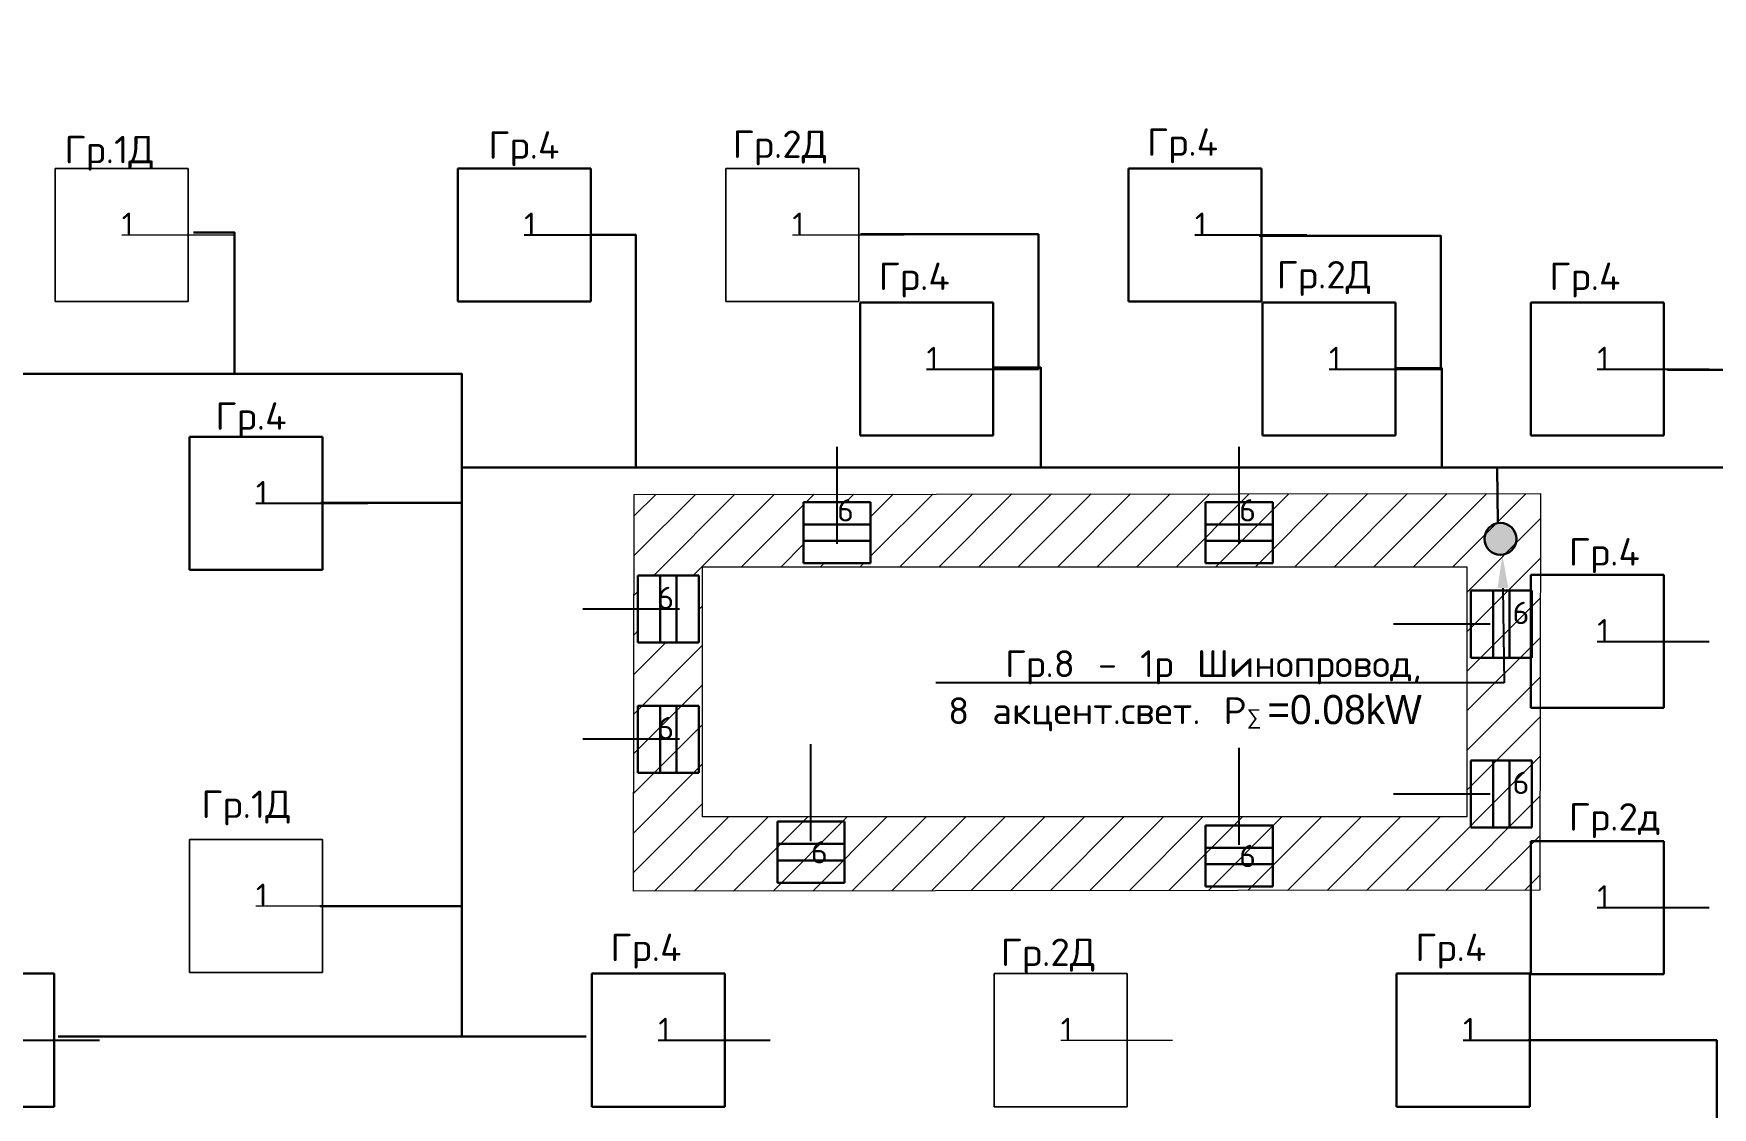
# Model space of a CAD drawing. Header units: metres. Extents: x -472 to 201, y -446 to -235.
# Drawn here: x -92.82 to -85.31, y -327.23 to -322.43 of the extents above; entities that cross this region are included whole.
import ezdxf
from ezdxf import colors
from ezdxf.entities.mleader import LeaderData, LeaderLine
from ezdxf.math import Vec2, Vec3

# ---------------------------------------------------------------- set-up
doc = ezdxf.new("R2010")
doc.units = ezdxf.units.M
doc.header["$MEASUREMENT"] = 0
doc.layers.add('_Электрика', color=7, linetype='Continuous', lineweight=15)
for name, color, linetype in [('DLXLUM', 220, 'Continuous'), ('DLXLUMEX', 220, 'Continuous'), ('Электрика', 7, 'Continuous')]:
    doc.layers.add(name, color=color, linetype=linetype)
doc.styles.get("Standard").update_dxf_attribs({"font": 'txt.shx'})

# ---------------------------------------------------------------- blocks, each defined once
blk = doc.blocks.new('*U144')
for p, q in [((297.5, 297.5), (-297.5, 297.5)), ((-297.5, 297.5), (-297.5, -297.5)), ((-297.5, 297.5), (-297.5, -297.5)), ((-297.5, -297.5), (-297.5, 297.5)), ((-297.5, 297.5), (-297.5, 297.5)), ((297.5, 297.5), (-297.5, 297.5)), ((-297.5, 297.5), (-297.5, 297.5)), ((-297.5, 297.5), (297.5, 297.5)), ((-297.5, -297.5), (-297.5, 297.5)), ((-297.5, 297.5), (297.5, 297.5)), ((297.5, -297.5), (297.5, 297.5)), ((297.5, 297.5), (297.5, 297.5)), ((297.5, -297.5), (297.5, 297.5)), ((297.5, 297.5), (297.5, 297.5)), ((297.5, 297.5), (297.5, -297.5)), ((297.5, 297.5), (297.5, -297.5)), ((-297.5, -297.5), (297.5, -297.5)), ((-297.5, -297.5), (-297.5, -297.5)), ((-297.5, -297.5), (297.5, -297.5)), ((297.5, -297.5), (-297.5, -297.5)), ((-297.5, -297.5), (-297.5, -297.5)), ((297.5, -297.5), (-297.5, -297.5)), ((297.5, -297.5), (297.5, -297.5)), ((297.5, -297.5), (297.5, -297.5))]:
    blk.add_line(p, q)
at = {"color": 1}
blk.add_line((0, 0), (500, 0), dxfattribs=at)
at = {"layer": 'DLXLUMEX', "color": 7}
blk.add_text('1', height=100, dxfattribs=at).set_placement((0, 0))
blk = doc.blocks.new('*U145')
for p, q in [((297.5, 297.5), (-297.5, 297.5)), ((-297.5, 297.5), (-297.5, -297.5)), ((-297.5, 297.5), (-297.5, -297.5)), ((-297.5, -297.5), (-297.5, 297.5)), ((-297.5, 297.5), (-297.5, 297.5)), ((297.5, 297.5), (-297.5, 297.5)), ((-297.5, 297.5), (-297.5, 297.5)), ((-297.5, 297.5), (297.5, 297.5)), ((-297.5, -297.5), (-297.5, 297.5)), ((-297.5, 297.5), (297.5, 297.5)), ((297.5, -297.5), (297.5, 297.5)), ((297.5, 297.5), (297.5, 297.5)), ((297.5, -297.5), (297.5, 297.5)), ((297.5, 297.5), (297.5, 297.5)), ((297.5, 297.5), (297.5, -297.5)), ((297.5, 297.5), (297.5, -297.5)), ((-297.5, -297.5), (297.5, -297.5)), ((-297.5, -297.5), (-297.5, -297.5)), ((-297.5, -297.5), (297.5, -297.5)), ((297.5, -297.5), (-297.5, -297.5)), ((-297.5, -297.5), (-297.5, -297.5)), ((297.5, -297.5), (-297.5, -297.5)), ((297.5, -297.5), (297.5, -297.5)), ((297.5, -297.5), (297.5, -297.5))]:
    blk.add_line(p, q)
at = {"color": 1}
blk.add_line((0, 0), (500, 0), dxfattribs=at)
at = {"layer": 'DLXLUMEX', "color": 7}
blk.add_text('1', height=100, dxfattribs=at).set_placement((0, 0))
blk = doc.blocks.new('*U167')
for p, q in [((297.5, 297.5), (-297.5, 297.5)), ((-297.5, 297.5), (-297.5, -297.5)), ((-297.5, 297.5), (-297.5, -297.5)), ((-297.5, -297.5), (-297.5, 297.5)), ((-297.5, 297.5), (-297.5, 297.5)), ((297.5, 297.5), (-297.5, 297.5)), ((-297.5, 297.5), (-297.5, 297.5)), ((-297.5, 297.5), (297.5, 297.5)), ((-297.5, -297.5), (-297.5, 297.5)), ((-297.5, 297.5), (297.5, 297.5)), ((297.5, -297.5), (297.5, 297.5)), ((297.5, 297.5), (297.5, 297.5)), ((297.5, -297.5), (297.5, 297.5)), ((297.5, 297.5), (297.5, 297.5)), ((297.5, 297.5), (297.5, -297.5)), ((297.5, 297.5), (297.5, -297.5)), ((-297.5, -297.5), (297.5, -297.5)), ((-297.5, -297.5), (-297.5, -297.5)), ((-297.5, -297.5), (297.5, -297.5)), ((297.5, -297.5), (-297.5, -297.5)), ((-297.5, -297.5), (-297.5, -297.5)), ((297.5, -297.5), (-297.5, -297.5)), ((297.5, -297.5), (297.5, -297.5)), ((297.5, -297.5), (297.5, -297.5))]:
    blk.add_line(p, q)
at = {"color": 1}
blk.add_line((0, 0), (500, 0), dxfattribs=at)
at = {"layer": 'DLXLUMEX', "color": 7}
blk.add_text('1', height=100, dxfattribs=at).set_placement((0, 0))
blk = doc.blocks.new('*U202')
for p, q in [((297.5, 297.5), (-297.5, 297.5)), ((-297.5, 297.5), (-297.5, -297.5)), ((-297.5, 297.5), (-297.5, -297.5)), ((-297.5, -297.5), (-297.5, 297.5)), ((-297.5, 297.5), (-297.5, 297.5)), ((297.5, 297.5), (-297.5, 297.5)), ((-297.5, 297.5), (-297.5, 297.5)), ((-297.5, 297.5), (297.5, 297.5)), ((-297.5, -297.5), (-297.5, 297.5)), ((-297.5, 297.5), (297.5, 297.5)), ((297.5, -297.5), (297.5, 297.5)), ((297.5, 297.5), (297.5, 297.5)), ((297.5, -297.5), (297.5, 297.5)), ((297.5, 297.5), (297.5, 297.5)), ((297.5, 297.5), (297.5, -297.5)), ((297.5, 297.5), (297.5, -297.5)), ((-297.5, -297.5), (297.5, -297.5)), ((-297.5, -297.5), (-297.5, -297.5)), ((-297.5, -297.5), (297.5, -297.5)), ((297.5, -297.5), (-297.5, -297.5)), ((-297.5, -297.5), (-297.5, -297.5)), ((297.5, -297.5), (-297.5, -297.5)), ((297.5, -297.5), (297.5, -297.5)), ((297.5, -297.5), (297.5, -297.5))]:
    blk.add_line(p, q)
at = {"color": 1}
blk.add_line((0, 0), (500, 0), dxfattribs=at)
at = {"layer": 'DLXLUMEX', "color": 7}
blk.add_text('1', height=100, dxfattribs=at).set_placement((0, 0))
blk = doc.blocks.new('*U203')
for p, q in [((297.5, 297.5), (-297.5, 297.5)), ((-297.5, 297.5), (-297.5, -297.5)), ((-297.5, 297.5), (-297.5, -297.5)), ((-297.5, -297.5), (-297.5, 297.5)), ((-297.5, 297.5), (-297.5, 297.5)), ((297.5, 297.5), (-297.5, 297.5)), ((-297.5, 297.5), (-297.5, 297.5)), ((-297.5, 297.5), (297.5, 297.5)), ((-297.5, -297.5), (-297.5, 297.5)), ((-297.5, 297.5), (297.5, 297.5)), ((297.5, -297.5), (297.5, 297.5)), ((297.5, 297.5), (297.5, 297.5)), ((297.5, -297.5), (297.5, 297.5)), ((297.5, 297.5), (297.5, 297.5)), ((297.5, 297.5), (297.5, -297.5)), ((297.5, 297.5), (297.5, -297.5)), ((-297.5, -297.5), (297.5, -297.5)), ((-297.5, -297.5), (-297.5, -297.5)), ((-297.5, -297.5), (297.5, -297.5)), ((297.5, -297.5), (-297.5, -297.5)), ((-297.5, -297.5), (-297.5, -297.5)), ((297.5, -297.5), (-297.5, -297.5)), ((297.5, -297.5), (297.5, -297.5)), ((297.5, -297.5), (297.5, -297.5))]:
    blk.add_line(p, q)
at = {"color": 1}
blk.add_line((0, 0), (500, 0), dxfattribs=at)
at = {"layer": 'DLXLUMEX', "color": 7}
blk.add_text('1', height=100, dxfattribs=at).set_placement((0, 0))
blk = doc.blocks.new('*U204')
for p, q in [((297.5, 297.5), (-297.5, 297.5)), ((-297.5, 297.5), (-297.5, -297.5)), ((-297.5, 297.5), (-297.5, -297.5)), ((-297.5, -297.5), (-297.5, 297.5)), ((-297.5, 297.5), (-297.5, 297.5)), ((297.5, 297.5), (-297.5, 297.5)), ((-297.5, 297.5), (-297.5, 297.5)), ((-297.5, 297.5), (297.5, 297.5)), ((-297.5, -297.5), (-297.5, 297.5)), ((-297.5, 297.5), (297.5, 297.5)), ((297.5, -297.5), (297.5, 297.5)), ((297.5, 297.5), (297.5, 297.5)), ((297.5, -297.5), (297.5, 297.5)), ((297.5, 297.5), (297.5, 297.5)), ((297.5, 297.5), (297.5, -297.5)), ((297.5, 297.5), (297.5, -297.5)), ((-297.5, -297.5), (297.5, -297.5)), ((-297.5, -297.5), (-297.5, -297.5)), ((-297.5, -297.5), (297.5, -297.5)), ((297.5, -297.5), (-297.5, -297.5)), ((-297.5, -297.5), (-297.5, -297.5)), ((297.5, -297.5), (-297.5, -297.5)), ((297.5, -297.5), (297.5, -297.5)), ((297.5, -297.5), (297.5, -297.5))]:
    blk.add_line(p, q)
at = {"color": 1}
blk.add_line((0, 0), (500, 0), dxfattribs=at)
at = {"layer": 'DLXLUMEX', "color": 7}
blk.add_text('1', height=100, dxfattribs=at).set_placement((0, 0))
blk = doc.blocks.new('*U207')
for p, q in [((297.5, 297.5), (-297.5, 297.5)), ((-297.5, 297.5), (-297.5, -297.5)), ((-297.5, 297.5), (-297.5, -297.5)), ((-297.5, -297.5), (-297.5, 297.5)), ((-297.5, 297.5), (-297.5, 297.5)), ((297.5, 297.5), (-297.5, 297.5)), ((-297.5, 297.5), (-297.5, 297.5)), ((-297.5, 297.5), (297.5, 297.5)), ((-297.5, -297.5), (-297.5, 297.5)), ((-297.5, 297.5), (297.5, 297.5)), ((297.5, -297.5), (297.5, 297.5)), ((297.5, 297.5), (297.5, 297.5)), ((297.5, -297.5), (297.5, 297.5)), ((297.5, 297.5), (297.5, 297.5)), ((297.5, 297.5), (297.5, -297.5)), ((297.5, 297.5), (297.5, -297.5)), ((-297.5, -297.5), (297.5, -297.5)), ((-297.5, -297.5), (-297.5, -297.5)), ((-297.5, -297.5), (297.5, -297.5)), ((297.5, -297.5), (-297.5, -297.5)), ((-297.5, -297.5), (-297.5, -297.5)), ((297.5, -297.5), (-297.5, -297.5)), ((297.5, -297.5), (297.5, -297.5)), ((297.5, -297.5), (297.5, -297.5))]:
    blk.add_line(p, q)
at = {"color": 1}
blk.add_line((0, 0), (500, 0), dxfattribs=at)
at = {"layer": 'DLXLUMEX', "color": 7}
blk.add_text('1', height=100, dxfattribs=at).set_placement((0, 0))
blk = doc.blocks.new('*U208')
for p, q in [((297.5, 297.5), (-297.5, 297.5)), ((-297.5, 297.5), (-297.5, -297.5)), ((-297.5, 297.5), (-297.5, -297.5)), ((-297.5, -297.5), (-297.5, 297.5)), ((-297.5, 297.5), (-297.5, 297.5)), ((297.5, 297.5), (-297.5, 297.5)), ((-297.5, 297.5), (-297.5, 297.5)), ((-297.5, 297.5), (297.5, 297.5)), ((-297.5, -297.5), (-297.5, 297.5)), ((-297.5, 297.5), (297.5, 297.5)), ((297.5, -297.5), (297.5, 297.5)), ((297.5, 297.5), (297.5, 297.5)), ((297.5, -297.5), (297.5, 297.5)), ((297.5, 297.5), (297.5, 297.5)), ((297.5, 297.5), (297.5, -297.5)), ((297.5, 297.5), (297.5, -297.5)), ((-297.5, -297.5), (297.5, -297.5)), ((-297.5, -297.5), (-297.5, -297.5)), ((-297.5, -297.5), (297.5, -297.5)), ((297.5, -297.5), (-297.5, -297.5)), ((-297.5, -297.5), (-297.5, -297.5)), ((297.5, -297.5), (-297.5, -297.5)), ((297.5, -297.5), (297.5, -297.5)), ((297.5, -297.5), (297.5, -297.5))]:
    blk.add_line(p, q)
at = {"color": 1}
blk.add_line((0, 0), (500, 0), dxfattribs=at)
at = {"layer": 'DLXLUMEX', "color": 7}
blk.add_text('1', height=100, dxfattribs=at).set_placement((0, 0))
blk = doc.blocks.new('*U21')
for p, q in [((297.5, 297.5), (-297.5, 297.5)), ((-297.5, 297.5), (-297.5, -297.5)), ((-297.5, 297.5), (-297.5, -297.5)), ((-297.5, -297.5), (-297.5, 297.5)), ((-297.5, 297.5), (-297.5, 297.5)), ((297.5, 297.5), (-297.5, 297.5)), ((-297.5, 297.5), (-297.5, 297.5)), ((-297.5, 297.5), (297.5, 297.5)), ((-297.5, -297.5), (-297.5, 297.5)), ((-297.5, 297.5), (297.5, 297.5)), ((297.5, -297.5), (297.5, 297.5)), ((297.5, 297.5), (297.5, 297.5)), ((297.5, -297.5), (297.5, 297.5)), ((297.5, 297.5), (297.5, 297.5)), ((297.5, 297.5), (297.5, -297.5)), ((297.5, 297.5), (297.5, -297.5)), ((-297.5, -297.5), (297.5, -297.5)), ((-297.5, -297.5), (-297.5, -297.5)), ((-297.5, -297.5), (297.5, -297.5)), ((297.5, -297.5), (-297.5, -297.5)), ((-297.5, -297.5), (-297.5, -297.5)), ((297.5, -297.5), (-297.5, -297.5)), ((297.5, -297.5), (297.5, -297.5)), ((297.5, -297.5), (297.5, -297.5))]:
    blk.add_line(p, q)
at = {"color": 1}
blk.add_line((0, 0), (500, 0), dxfattribs=at)
at = {"layer": 'DLXLUMEX', "color": 7}
blk.add_text('1', height=100, dxfattribs=at).set_placement((0, 0))
blk = doc.blocks.new('*U39')
at = {"color": 1}
blk.add_line((0, -100), (0, 333), dxfattribs=at)
for p, q in [((150, 86.6), (-150, 86.6)), ((-150, 86.6), (-150, -86.6)), ((-150, -86.6), (-150, 86.6)), ((-150, 86.6), (-150, -13.4)), ((-150, -13.4), (-150, 86.6)), ((-150, 86.6), (150, 86.6)), ((150, -86.6), (150, 86.6)), ((150, 86.6), (150, -13.4)), ((150, -13.4), (150, 86.6)), ((150, 86.6), (150, -86.6)), ((-150, -13.4), (-150, -186.6)), ((150, -13.4), (-150, -13.4)), ((-150, -186.6), (-150, -13.4)), ((-150, -13.4), (150, -13.4)), ((150, -186.6), (150, -13.4)), ((150, -13.4), (150, -186.6)), ((-150, -86.6), (150, -86.6)), ((150, -86.6), (-150, -86.6)), ((-150, -86.6), (-150, -186.6)), ((-150, -186.6), (-150, -86.6)), ((150, -186.6), (150, -86.6)), ((150, -86.6), (150, -186.6)), ((-150, -186.6), (150, -186.6)), ((150, -186.6), (-150, -186.6))]:
    blk.add_line(p, q)
at = {"layer": 'DLXLUMEX', "color": 7}
blk.add_text('6', height=100, dxfattribs=at).set_placement((0, 0))
blk = doc.blocks.new('*U40')
at = {"color": 1}
blk.add_line((0, -100), (0, 333), dxfattribs=at)
for p, q in [((150, 86.6), (-150, 86.6)), ((-150, 86.6), (-150, -86.6)), ((-150, -86.6), (-150, 86.6)), ((-150, 86.6), (-150, -13.4)), ((-150, -13.4), (-150, 86.6)), ((-150, 86.6), (150, 86.6)), ((150, -86.6), (150, 86.6)), ((150, 86.6), (150, -13.4)), ((150, -13.4), (150, 86.6)), ((150, 86.6), (150, -86.6)), ((-150, -13.4), (-150, -186.6)), ((150, -13.4), (-150, -13.4)), ((-150, -186.6), (-150, -13.4)), ((-150, -13.4), (150, -13.4)), ((150, -186.6), (150, -13.4)), ((150, -13.4), (150, -186.6)), ((-150, -86.6), (150, -86.6)), ((150, -86.6), (-150, -86.6)), ((-150, -86.6), (-150, -186.6)), ((-150, -186.6), (-150, -86.6)), ((150, -186.6), (150, -86.6)), ((150, -86.6), (150, -186.6)), ((-150, -186.6), (150, -186.6)), ((150, -186.6), (-150, -186.6))]:
    blk.add_line(p, q)
at = {"layer": 'DLXLUMEX', "color": 7}
blk.add_text('6', height=100, dxfattribs=at).set_placement((0, 0))
blk = doc.blocks.new('*U43')
at = {"color": 1}
blk.add_line((0, 100), (0, 533), dxfattribs=at)
for p, q in [((-150, 86.6), (-150, 186.6)), ((-150, 186.6), (-150, 13.4)), ((150, 186.6), (-150, 186.6)), ((-150, 186.6), (-150, 86.6)), ((-150, 13.4), (-150, 186.6)), ((-150, 186.6), (150, 186.6)), ((150, 86.6), (150, 186.6)), ((150, 13.4), (150, 186.6)), ((150, 186.6), (150, 86.6)), ((150, 186.6), (150, 13.4)), ((150, 86.6), (-150, 86.6)), ((-150, 86.6), (-150, -86.6)), ((-150, -86.6), (-150, 86.6)), ((-150, 86.6), (150, 86.6)), ((150, -86.6), (150, 86.6)), ((150, 86.6), (150, -86.6)), ((-150, 13.4), (150, 13.4)), ((-150, -86.6), (-150, 13.4)), ((-150, 13.4), (-150, -86.6)), ((150, 13.4), (-150, 13.4)), ((150, 13.4), (150, -86.6)), ((150, -86.6), (150, 13.4)), ((-150, -86.6), (150, -86.6)), ((150, -86.6), (-150, -86.6))]:
    blk.add_line(p, q)
at = {"layer": 'DLXLUMEX', "color": 7}
blk.add_text('6', height=100, dxfattribs=at).set_placement((0, 0))
blk = doc.blocks.new('*U44')
at = {"color": 1}
blk.add_line((0, 100), (0, 533), dxfattribs=at)
for p, q in [((-150, 86.6), (-150, 186.6)), ((-150, 186.6), (-150, 13.4)), ((150, 186.6), (-150, 186.6)), ((-150, 186.6), (-150, 86.6)), ((-150, 13.4), (-150, 186.6)), ((-150, 186.6), (150, 186.6)), ((150, 86.6), (150, 186.6)), ((150, 13.4), (150, 186.6)), ((150, 186.6), (150, 86.6)), ((150, 186.6), (150, 13.4)), ((150, 86.6), (-150, 86.6)), ((-150, 86.6), (-150, -86.6)), ((-150, -86.6), (-150, 86.6)), ((-150, 86.6), (150, 86.6)), ((150, -86.6), (150, 86.6)), ((150, 86.6), (150, -86.6)), ((-150, 13.4), (150, 13.4)), ((-150, -86.6), (-150, 13.4)), ((-150, 13.4), (-150, -86.6)), ((150, 13.4), (-150, 13.4)), ((150, 13.4), (150, -86.6)), ((150, -86.6), (150, 13.4)), ((-150, -86.6), (150, -86.6)), ((150, -86.6), (-150, -86.6))]:
    blk.add_line(p, q)
at = {"layer": 'DLXLUMEX', "color": 7}
blk.add_text('6', height=100, dxfattribs=at).set_placement((0, 0))
blk = doc.blocks.new('*U46')
for p, q in [((-186.6, 150), (-186.6, -150)), ((-86.6, 150), (-186.6, 150)), ((-186.6, 150), (-86.6, 150)), ((-13.4, 150), (-186.6, 150)), ((-186.6, -150), (-186.6, 150)), ((-186.6, 150), (-13.4, 150)), ((86.6, 150), (-86.6, 150)), ((-86.6, 150), (-86.6, -150)), ((-86.6, -150), (-86.6, 150)), ((-86.6, 150), (86.6, 150)), ((-13.4, -150), (-13.4, 150)), ((-13.4, 150), (86.6, 150)), ((86.6, 150), (-13.4, 150)), ((-13.4, 150), (-13.4, -150)), ((86.6, -150), (86.6, 150)), ((86.6, 150), (86.6, -150)), ((-186.6, -150), (-13.4, -150)), ((-86.6, -150), (-186.6, -150)), ((-186.6, -150), (-86.6, -150)), ((-13.4, -150), (-186.6, -150)), ((-86.6, -150), (86.6, -150)), ((86.6, -150), (-86.6, -150)), ((86.6, -150), (-13.4, -150)), ((-13.4, -150), (86.6, -150))]:
    blk.add_line(p, q)
at = {"color": 1}
blk.add_line((-100, 0), (-533, 0), dxfattribs=at)
at = {"layer": 'DLXLUMEX', "color": 7}
blk.add_text('6', height=100, dxfattribs=at).set_placement((0, 0))
blk = doc.blocks.new('*U47')
for p, q in [((-186.6, 150), (-186.6, -150)), ((-86.6, 150), (-186.6, 150)), ((-186.6, 150), (-86.6, 150)), ((-13.4, 150), (-186.6, 150)), ((-186.6, -150), (-186.6, 150)), ((-186.6, 150), (-13.4, 150)), ((86.6, 150), (-86.6, 150)), ((-86.6, 150), (-86.6, -150)), ((-86.6, -150), (-86.6, 150)), ((-86.6, 150), (86.6, 150)), ((-13.4, -150), (-13.4, 150)), ((-13.4, 150), (86.6, 150)), ((86.6, 150), (-13.4, 150)), ((-13.4, 150), (-13.4, -150)), ((86.6, -150), (86.6, 150)), ((86.6, 150), (86.6, -150)), ((-186.6, -150), (-13.4, -150)), ((-86.6, -150), (-186.6, -150)), ((-186.6, -150), (-86.6, -150)), ((-13.4, -150), (-186.6, -150)), ((-86.6, -150), (86.6, -150)), ((86.6, -150), (-86.6, -150)), ((86.6, -150), (-13.4, -150)), ((-13.4, -150), (86.6, -150))]:
    blk.add_line(p, q)
at = {"color": 1}
blk.add_line((-100, 0), (-533, 0), dxfattribs=at)
at = {"layer": 'DLXLUMEX', "color": 7}
blk.add_text('6', height=100, dxfattribs=at).set_placement((0, 0))
blk = doc.blocks.new('*U48')
for p, q in [((86.6, 150), (-86.6, 150)), ((-86.6, 150), (-86.6, -150)), ((-86.6, -150), (-86.6, 150)), ((-86.6, 150), (13.4, 150)), ((13.4, 150), (-86.6, 150)), ((-86.6, 150), (86.6, 150)), ((13.4, 150), (13.4, -150)), ((186.6, 150), (13.4, 150)), ((13.4, -150), (13.4, 150)), ((13.4, 150), (186.6, 150)), ((86.6, -150), (86.6, 150)), ((186.6, 150), (86.6, 150)), ((86.6, 150), (86.6, -150)), ((86.6, 150), (186.6, 150)), ((186.6, -150), (186.6, 150)), ((186.6, 150), (186.6, -150)), ((-86.6, -150), (86.6, -150)), ((86.6, -150), (-86.6, -150)), ((-86.6, -150), (13.4, -150)), ((13.4, -150), (-86.6, -150)), ((13.4, -150), (186.6, -150)), ((186.6, -150), (13.4, -150)), ((86.6, -150), (186.6, -150)), ((186.6, -150), (86.6, -150))]:
    blk.add_line(p, q)
at = {"color": 1}
blk.add_line((100, 0), (-333, 0), dxfattribs=at)
at = {"layer": 'DLXLUMEX', "color": 7}
blk.add_text('6', height=100, dxfattribs=at).set_placement((0, 0))
blk = doc.blocks.new('*U49')
for p, q in [((86.6, 150), (-86.6, 150)), ((-86.6, 150), (-86.6, -150)), ((-86.6, -150), (-86.6, 150)), ((-86.6, 150), (13.4, 150)), ((13.4, 150), (-86.6, 150)), ((-86.6, 150), (86.6, 150)), ((13.4, 150), (13.4, -150)), ((186.6, 150), (13.4, 150)), ((13.4, -150), (13.4, 150)), ((13.4, 150), (186.6, 150)), ((86.6, -150), (86.6, 150)), ((186.6, 150), (86.6, 150)), ((86.6, 150), (86.6, -150)), ((86.6, 150), (186.6, 150)), ((186.6, -150), (186.6, 150)), ((186.6, 150), (186.6, -150)), ((-86.6, -150), (86.6, -150)), ((86.6, -150), (-86.6, -150)), ((-86.6, -150), (13.4, -150)), ((13.4, -150), (-86.6, -150)), ((13.4, -150), (186.6, -150)), ((186.6, -150), (13.4, -150)), ((86.6, -150), (186.6, -150)), ((186.6, -150), (86.6, -150))]:
    blk.add_line(p, q)
at = {"color": 1}
blk.add_line((100, 0), (-333, 0), dxfattribs=at)
at = {"layer": 'DLXLUMEX', "color": 7}
blk.add_text('6', height=100, dxfattribs=at).set_placement((0, 0))
blk = doc.blocks.new('*U54')
for p, q in [((297.5, 297.5), (-297.5, 297.5)), ((-297.5, 297.5), (-297.5, -297.5)), ((-297.5, 297.5), (-297.5, -297.5)), ((-297.5, -297.5), (-297.5, 297.5)), ((-297.5, 297.5), (-297.5, 297.5)), ((297.5, 297.5), (-297.5, 297.5)), ((-297.5, 297.5), (-297.5, 297.5)), ((-297.5, 297.5), (297.5, 297.5)), ((-297.5, -297.5), (-297.5, 297.5)), ((-297.5, 297.5), (297.5, 297.5)), ((297.5, -297.5), (297.5, 297.5)), ((297.5, 297.5), (297.5, 297.5)), ((297.5, -297.5), (297.5, 297.5)), ((297.5, 297.5), (297.5, 297.5)), ((297.5, 297.5), (297.5, -297.5)), ((297.5, 297.5), (297.5, -297.5)), ((-297.5, -297.5), (297.5, -297.5)), ((-297.5, -297.5), (-297.5, -297.5)), ((-297.5, -297.5), (297.5, -297.5)), ((297.5, -297.5), (-297.5, -297.5)), ((-297.5, -297.5), (-297.5, -297.5)), ((297.5, -297.5), (-297.5, -297.5)), ((297.5, -297.5), (297.5, -297.5)), ((297.5, -297.5), (297.5, -297.5))]:
    blk.add_line(p, q)
at = {"color": 1}
blk.add_line((0, 0), (500, 0), dxfattribs=at)
at = {"layer": 'DLXLUMEX', "color": 7}
blk.add_text('1', height=100, dxfattribs=at).set_placement((0, 0))
blk = doc.blocks.new('*U57')
for p, q in [((297.5, 297.5), (-297.5, 297.5)), ((-297.5, 297.5), (-297.5, -297.5)), ((-297.5, 297.5), (-297.5, -297.5)), ((-297.5, -297.5), (-297.5, 297.5)), ((-297.5, 297.5), (-297.5, 297.5)), ((297.5, 297.5), (-297.5, 297.5)), ((-297.5, 297.5), (-297.5, 297.5)), ((-297.5, 297.5), (297.5, 297.5)), ((-297.5, -297.5), (-297.5, 297.5)), ((-297.5, 297.5), (297.5, 297.5)), ((297.5, -297.5), (297.5, 297.5)), ((297.5, 297.5), (297.5, 297.5)), ((297.5, -297.5), (297.5, 297.5)), ((297.5, 297.5), (297.5, 297.5)), ((297.5, 297.5), (297.5, -297.5)), ((297.5, 297.5), (297.5, -297.5)), ((-297.5, -297.5), (297.5, -297.5)), ((-297.5, -297.5), (-297.5, -297.5)), ((-297.5, -297.5), (297.5, -297.5)), ((297.5, -297.5), (-297.5, -297.5)), ((-297.5, -297.5), (-297.5, -297.5)), ((297.5, -297.5), (-297.5, -297.5)), ((297.5, -297.5), (297.5, -297.5)), ((297.5, -297.5), (297.5, -297.5))]:
    blk.add_line(p, q)
at = {"color": 1}
blk.add_line((0, 0), (500, 0), dxfattribs=at)
at = {"layer": 'DLXLUMEX', "color": 7}
blk.add_text('1', height=100, dxfattribs=at).set_placement((0, 0))
blk = doc.blocks.new('*U58')
for p, q in [((297.5, 297.5), (-297.5, 297.5)), ((-297.5, 297.5), (-297.5, -297.5)), ((-297.5, 297.5), (-297.5, -297.5)), ((-297.5, -297.5), (-297.5, 297.5)), ((-297.5, 297.5), (-297.5, 297.5)), ((297.5, 297.5), (-297.5, 297.5)), ((-297.5, 297.5), (-297.5, 297.5)), ((-297.5, 297.5), (297.5, 297.5)), ((-297.5, -297.5), (-297.5, 297.5)), ((-297.5, 297.5), (297.5, 297.5)), ((297.5, -297.5), (297.5, 297.5)), ((297.5, 297.5), (297.5, 297.5)), ((297.5, -297.5), (297.5, 297.5)), ((297.5, 297.5), (297.5, 297.5)), ((297.5, 297.5), (297.5, -297.5)), ((297.5, 297.5), (297.5, -297.5)), ((-297.5, -297.5), (297.5, -297.5)), ((-297.5, -297.5), (-297.5, -297.5)), ((-297.5, -297.5), (297.5, -297.5)), ((297.5, -297.5), (-297.5, -297.5)), ((-297.5, -297.5), (-297.5, -297.5)), ((297.5, -297.5), (-297.5, -297.5)), ((297.5, -297.5), (297.5, -297.5)), ((297.5, -297.5), (297.5, -297.5))]:
    blk.add_line(p, q)
at = {"color": 1}
blk.add_line((0, 0), (500, 0), dxfattribs=at)
at = {"layer": 'DLXLUMEX', "color": 7}
blk.add_text('1', height=100, dxfattribs=at).set_placement((0, 0))
blk = doc.blocks.new('*U59')
for p, q in [((297.5, 297.5), (-297.5, 297.5)), ((-297.5, 297.5), (-297.5, -297.5)), ((-297.5, 297.5), (-297.5, -297.5)), ((-297.5, -297.5), (-297.5, 297.5)), ((-297.5, 297.5), (-297.5, 297.5)), ((297.5, 297.5), (-297.5, 297.5)), ((-297.5, 297.5), (-297.5, 297.5)), ((-297.5, 297.5), (297.5, 297.5)), ((-297.5, -297.5), (-297.5, 297.5)), ((-297.5, 297.5), (297.5, 297.5)), ((297.5, -297.5), (297.5, 297.5)), ((297.5, 297.5), (297.5, 297.5)), ((297.5, -297.5), (297.5, 297.5)), ((297.5, 297.5), (297.5, 297.5)), ((297.5, 297.5), (297.5, -297.5)), ((297.5, 297.5), (297.5, -297.5)), ((-297.5, -297.5), (297.5, -297.5)), ((-297.5, -297.5), (-297.5, -297.5)), ((-297.5, -297.5), (297.5, -297.5)), ((297.5, -297.5), (-297.5, -297.5)), ((-297.5, -297.5), (-297.5, -297.5)), ((297.5, -297.5), (-297.5, -297.5)), ((297.5, -297.5), (297.5, -297.5)), ((297.5, -297.5), (297.5, -297.5))]:
    blk.add_line(p, q)
at = {"color": 1}
blk.add_line((0, 0), (500, 0), dxfattribs=at)
at = {"layer": 'DLXLUMEX', "color": 7}
blk.add_text('1', height=100, dxfattribs=at).set_placement((0, 0))

msp = doc.modelspace()

# ---------------------------------------------------------------- hatches: boundary and pattern name
at = {"layer": '_Электрика', "linetype": 'Continuous', "lineweight": 0}
h = msp.add_hatch(dxfattribs=at)
h.set_pattern_fill('ANSI31')
h.set_pattern_definition([(45, (0.49045, -0.08396), (-0.088388348, 0.088388348), [])])
h.paths.add_polyline_path([(-96.6481, -319.5155), (-96.631, -319.5155), (-96.631, -319.3592), (-96.6481, -319.3592)])
h.paths.add_polyline_path([(-89.8426, -324.8483), (-89.8426, -325.1483), (-89.9426, -325.1483), (-90.1158, -325.1483), (-90.1158, -324.9983), (-90.1328, -324.9983), (-90.1349, -326.2595), (-86.081, -326.2552), (-86.0779, -324.4812), (-89.2246, -324.4845), (-89.2246, -324.5199), (-89.0746, -324.5199), (-89.0746, -324.6931), (-89.0746, -324.7931), (-89.3746, -324.7931), (-89.3746, -324.6931), (-89.3746, -324.5199), (-89.2246, -324.5199), (-89.2246, -324.4845), (-90.1319, -324.4855), (-90.1328, -324.9983), (-90.1158, -324.9983), (-90.1158, -324.8483), (-89.9426, -324.8483)])
h.paths.add_polyline_path([(-89.8261, -324.809), (-86.4075, -324.8089), (-86.4075, -325.9274), (-89.8261, -325.9275)], flags=16)
at = {"layer": '_Электрика', "lineweight": 30}
h = msp.add_hatch(color=7, dxfattribs=at)
h.dxf.hatch_style = 1
h.paths.add_polyline_path([(-86.329, -324.6845, 1), (-86.1864, -324.6845, 1)])

# ---------------------------------------------------------------- linework, layer by layer
at = {"layer": '_Электрика', "color": 2, "lineweight": 30, "true_color": 0xf1eb1f}
for points in [[(-90.1256, -324.3657), (-90.9032, -324.3657), (-90.9032, -323.9472), (-91.9198, -323.9472), (-91.9198, -323.3153), (-92.103, -323.3153)], [(-88.3132, -324.3657), (-90.1256, -324.3657), (-90.1243, -323.3254), (-90.3268, -323.3254)], [(-86.5196, -324.3657), (-88.3132, -324.3657), (-88.3132, -323.9185), (-88.5231, -323.9185), (-88.3243, -323.9254), (-88.3243, -323.3226), (-89.1195, -323.3226)], [(-85.2053, -324.3657), (-86.5196, -324.3657), (-86.5196, -323.9216), (-86.7257, -323.9216), (-86.5243, -323.9254), (-86.5243, -323.3293), (-87.3369, -323.3293)], [(-91.9198, -323.9472), (-93.1327, -323.9472), (-93.1327, -324.5276), (-93.3309, -324.5276)], [(-82.7117, -324.3657), (-85.2053, -324.3657), (-85.2053, -323.9289), (-85.5109, -323.9289)], [(-90.9032, -324.3657), (-90.9032, -324.5236), (-91.5338, -324.5236), (-90.9032, -324.5236), (-90.9032, -326.3257), (-91.5369, -326.3257), (-90.9032, -326.3257), (-90.9032, -326.9094), (-92.7094, -326.9094)], [(-86.2686, -324.6115), (-86.2718, -324.3685)], [(-90.9032, -326.9094), (-90.3466, -326.9094)], [(-90.8054, -329.1546), (-88.3308, -329.1546), (-88.3308, -328.1224), (-88.5151, -328.1224), (-88.3308, -328.1224), (-88.3308, -329.1546), (-86.5144, -329.1546), (-86.5144, -328.129), (-86.7184, -328.129), (-86.5144, -328.129), (-86.5144, -329.1546), (-85.2903, -329.1546), (-85.2903, -328.7209), (-85.5075, -328.7209), (-85.3243, -328.7254), (-85.2903, -328.7209), (-85.2903, -326.9254), (-86.1336, -326.9254)]]:
    msp.add_lwpolyline(points, dxfattribs=at)
at = {"layer": '_Электрика', "color": 7, "linetype": 'Continuous', "lineweight": 0}
for points in [[(-90.1319, -324.4855), (-86.0779, -324.4812), (-86.081, -326.2552), (-90.1349, -326.2595)], [(-89.8261, -324.809), (-86.4075, -324.8089), (-86.4075, -325.9274), (-89.8261, -325.9275)]]:
    msp.add_lwpolyline(points, close=True, dxfattribs=at)
at = {"layer": '_Электрика', "color": 2, "lineweight": 30, "true_color": 0xf1eb1f}
msp.add_circle((-86.2577, -324.6845), 0.0713, dxfattribs=at)

# ---------------------------------------------------------------- block references
at = {"layer": '_Электрика', "color": 175, "linetype": 'Continuous', "lineweight": 30, "xscale": 0.001, "yscale": 0.001, "zscale": 0.001}
for name, p in [('*U144', (-92.4243, -323.3254)), ('*U203', (-89.4243, -323.3254)), ('*U167', (-91.8243, -326.3254)), ('*U207', (-88.2243, -326.9254))]:
    msp.add_blockref(name, p, dxfattribs=at)
at = {"layer": 'DLXLUM', "xscale": 0.001, "yscale": 0.001, "zscale": 0.001}
for name, p in [('*U202', (-90.6243, -323.3254)), ('*U58', (-87.6243, -323.3254)), ('*U204', (-88.8243, -323.9254)), ('*U59', (-87.0243, -323.9254)), ('*U54', (-85.8243, -323.9254)), ('*U145', (-91.8243, -324.5254)), ('*U39', (-89.2246, -324.6065)), ('*U40', (-87.4263, -324.6065)), ('*U49', (-90.0292, -324.9983)), ('*U54', (-85.8243, -325.1426)), ('*U47', (-86.2035, -325.0655)), ('*U48', (-90.0292, -325.5804)), ('*U43', (-89.3418, -326.135)), ('*U44', (-87.4262, -326.1517)), ('*U46', (-86.2035, -325.8252)), ('*U54', (-85.8243, -326.3326)), ('*U57', (-93.0243, -326.9254)), ('*U208', (-90.0243, -326.9254)), ('*U21', (-86.4243, -326.9254))]:
    msp.add_blockref(name, p, dxfattribs=at)

# ---------------------------------------------------------------- texts
at = {"layer": '_Электрика', "color": 175, "linetype": 'Continuous', "lineweight": 30}
for s, p in [('Гр.1Д', (-92.6809, -323.0053)), ('Гр.2Д', (-89.6924, -322.9813)), ('Гр.2Д', (-87.2589, -323.5649)), ('Гр.1Д', (-92.0686, -325.932)), ('Гр.2д', (-85.9523, -325.9886)), ('Гр.2Д', (-88.4932, -326.5939))]:
    msp.add_text(s, height=0.12276, dxfattribs=at).set_placement(p)
at = {"layer": '_Электрика', "linetype": 'Continuous', "lineweight": 30}
for p in [(-90.785, -322.985), (-87.8389, -322.9719), (-89.0389, -323.5719), (-86.0389, -323.5719), (-92.0055, -324.1965), (-85.9523, -324.8038), (-90.2389, -326.5719), (-86.6389, -326.5719)]:
    msp.add_text('Гр.4', height=0.12276, dxfattribs=at).set_placement(p)

# ---------------------------------------------------------------- leaders
at = {"layer": 'Электрика', "lineweight": 13}
ml = msp.add_multileader_mtext('Standard', dxfattribs=at)
ml.set_content('Гр.8 - 1р Шинопровод,\\P 8 акцент.свет. P{\\fArial|b0|i0|c204|p34;\\H0.55556x;∑ \\fMS Shell Dlg 2|b0|i0|c204|p0;\\H1.95x;=0.08kW}', color=256)
ml.set_leader_properties()
ml.build(insert=Vec2(0, 0))
ml.multileader.update_dxf_attribs({"text_right_attachment_type": 6, "dogleg_length": 0.36, "arrow_head_size": 0.1459})
ctx = ml.context
ctx.base_point, ctx.char_height, ctx.arrow_head_size, ctx.landing_gap_size, ctx.plane_origin = Vec3(-89.4782, -325.2524), 0.12, 0.1459, 0.073, Vec3(-90.1712, -328.5806)
ctx.right_attachment, ctx.text_align_type = 6, 2
notes = []
notes.append((ctx, [(1, (1, 1, 0), (-86.2403, -325.3284), (-1, 0), 0.2964, [(0, [(-86.2487, -324.7582)], 0, [])])]))
ctx.mtext.insert, ctx.mtext.alignment, ctx.mtext.flow_direction = Vec3(-86.6096, -325.1824), 3, 5
for ctx, leaders in notes:
    for number, flags, end, landing, length, lines in leaders:
        leader = LeaderData()
        leader.index, (leader.has_last_leader_line, leader.has_dogleg_vector, leader.attachment_direction) = number, flags
        leader.last_leader_point, leader.dogleg_vector, leader.dogleg_length = Vec3(end), Vec3(landing), length
        for number, points, colour, breaks in lines:
            line = LeaderLine()
            line.index, line.vertices, line.color, line.breaks = number, Vec3.list(points), colors.encode_raw_color(colour), breaks
            leader.lines.append(line)
        ctx.leaders.append(leader)

doc.saveas('drawing.dxf')
